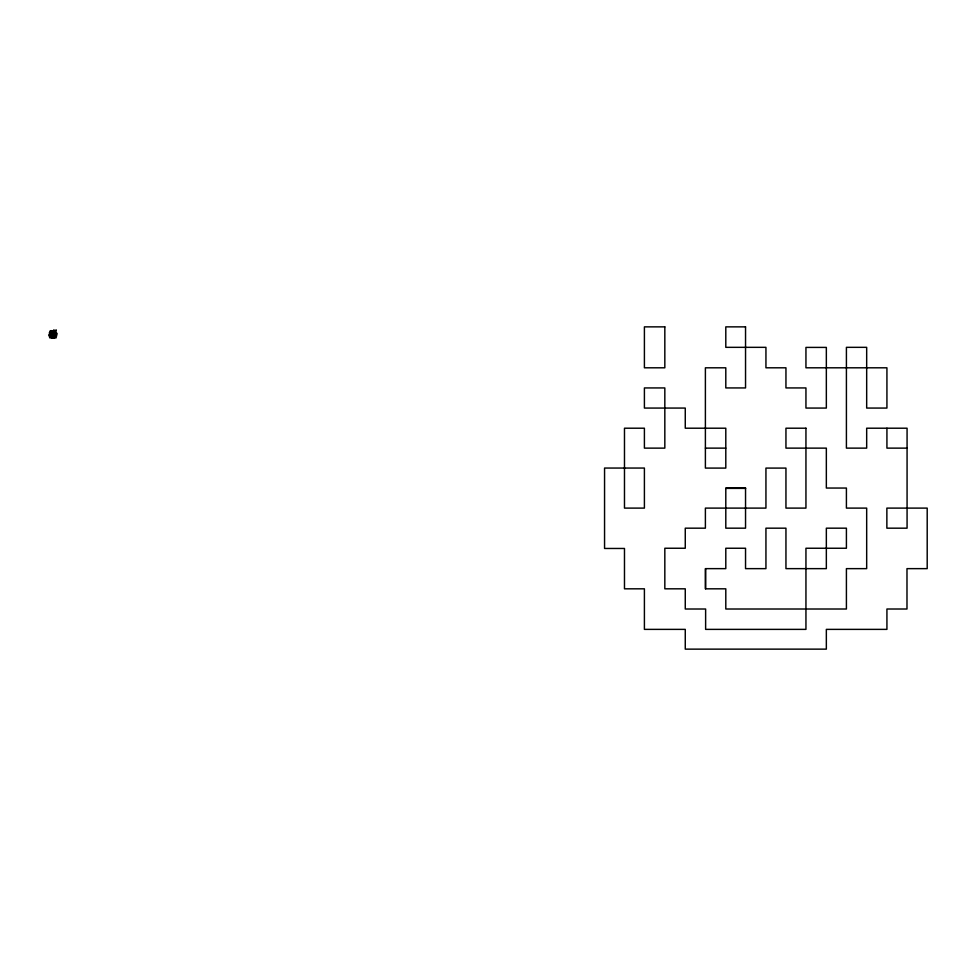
<?xml version="1.0" encoding="UTF-8"?>
<svg xmlns="http://www.w3.org/2000/svg" width="976" height="976" viewBox="0 0 976 976"><rect width="100%" height="100%" fill="white"/><g stroke="black" fill="none" stroke-linecap="round" stroke-linejoin="round"><path stroke-width="1.46" d="M705.392 448.13L725.802 448.13M907.07 448.13L886.928 448.13L886.928 428.208M725.802 488.378L745.542 488.378M705.624 568.642L705.624 588.821M664.827 326.862L644.404 326.862L644.404 367.806L664.827 367.806L664.827 326.862M745.542 326.862L725.802 326.862L725.802 347.334L765.94 347.334L765.94 367.806L785.948 367.806L785.948 387.936L805.944 387.936L805.944 408.066L826.343 408.066L826.343 347.407L805.944 347.407L805.944 367.806L886.928 367.806L886.928 408.066L866.676 408.066L866.676 347.334L846.412 347.334L846.412 448.13L866.676 448.13L866.676 428.208L907.07 428.208L907.07 528.175L886.867 528.175L886.867 508.106L927.2 508.106L927.2 568.642L906.985 568.642L906.985 609.012L886.928 609.012L886.928 629.374L826.343 629.374L826.343 649.138L685.262 649.138L685.262 629.374L644.404 629.374L644.404 588.821L624.481 588.821L624.481 548.463L604.559 548.463L604.559 468.053L644.404 468.053L644.404 508.106L624.481 508.106L624.481 428.208L644.404 428.208L644.404 448.13L664.827 448.13L664.827 387.936L644.404 387.936L644.404 408.066L685.262 408.066L685.262 428.208L725.802 428.208L725.802 468.09L705.392 468.09L705.392 367.806L725.802 367.806L725.802 387.936L745.542 387.936L745.542 326.862M53.973 330.108L53.973 333.731L53.973 332.706L56.071 332.194L55.547 331.669L55.547 333.219L56.584 332.706L56.071 334.756L56.071 333.731L57.084 333.731L56.071 337.879L49.837 337.879L48.8 334.756L49.837 335.28L49.312 332.706L50.874 333.219L50.874 330.632L50.349 332.194L49.837 331.157L51.911 330.632L51.911 332.194L53.973 330.108M56.071 330.108L55.547 331.157L56.071 330.108M52.423 332.706L51.911 334.756L52.948 333.731L52.948 334.756L55.547 335.793L54.497 337.879L51.911 337.879L51.911 335.793L50.874 335.28L51.386 336.317L52.948 335.28L52.948 336.317L54.497 336.317L53.973 337.354L50.874 337.354L50.349 336.317L50.349 334.756L52.423 332.706M53.973 334.243L53.473 335.28L53.973 334.256M805.944 428.208L785.948 428.208L785.948 448.13L826.343 448.13L826.343 488.049L846.412 488.049L846.412 508.106L866.676 508.106L866.676 568.642L846.412 568.642L846.412 609.012L725.802 609.012L725.802 588.821L705.392 588.821L705.392 568.642L725.802 568.642L725.802 548.244L745.542 548.244L745.542 568.642L765.94 568.642L765.94 528.175L785.948 528.175L785.948 568.642L826.343 568.642L826.343 528.175L846.412 528.175L846.412 548.244L805.944 548.244L805.944 629.374L705.624 629.374L705.624 609.012L685.262 609.012L685.262 588.821L664.827 588.821L664.827 548.244L685.262 548.244L685.262 528.175L705.392 528.175L705.392 508.106L765.94 508.106L765.94 468.09L785.948 468.09L785.948 508.106L805.944 508.106L805.944 428.208M745.542 488.049L725.802 488.049L725.802 528.175L745.542 528.175L745.542 488.049"/></g></svg>
